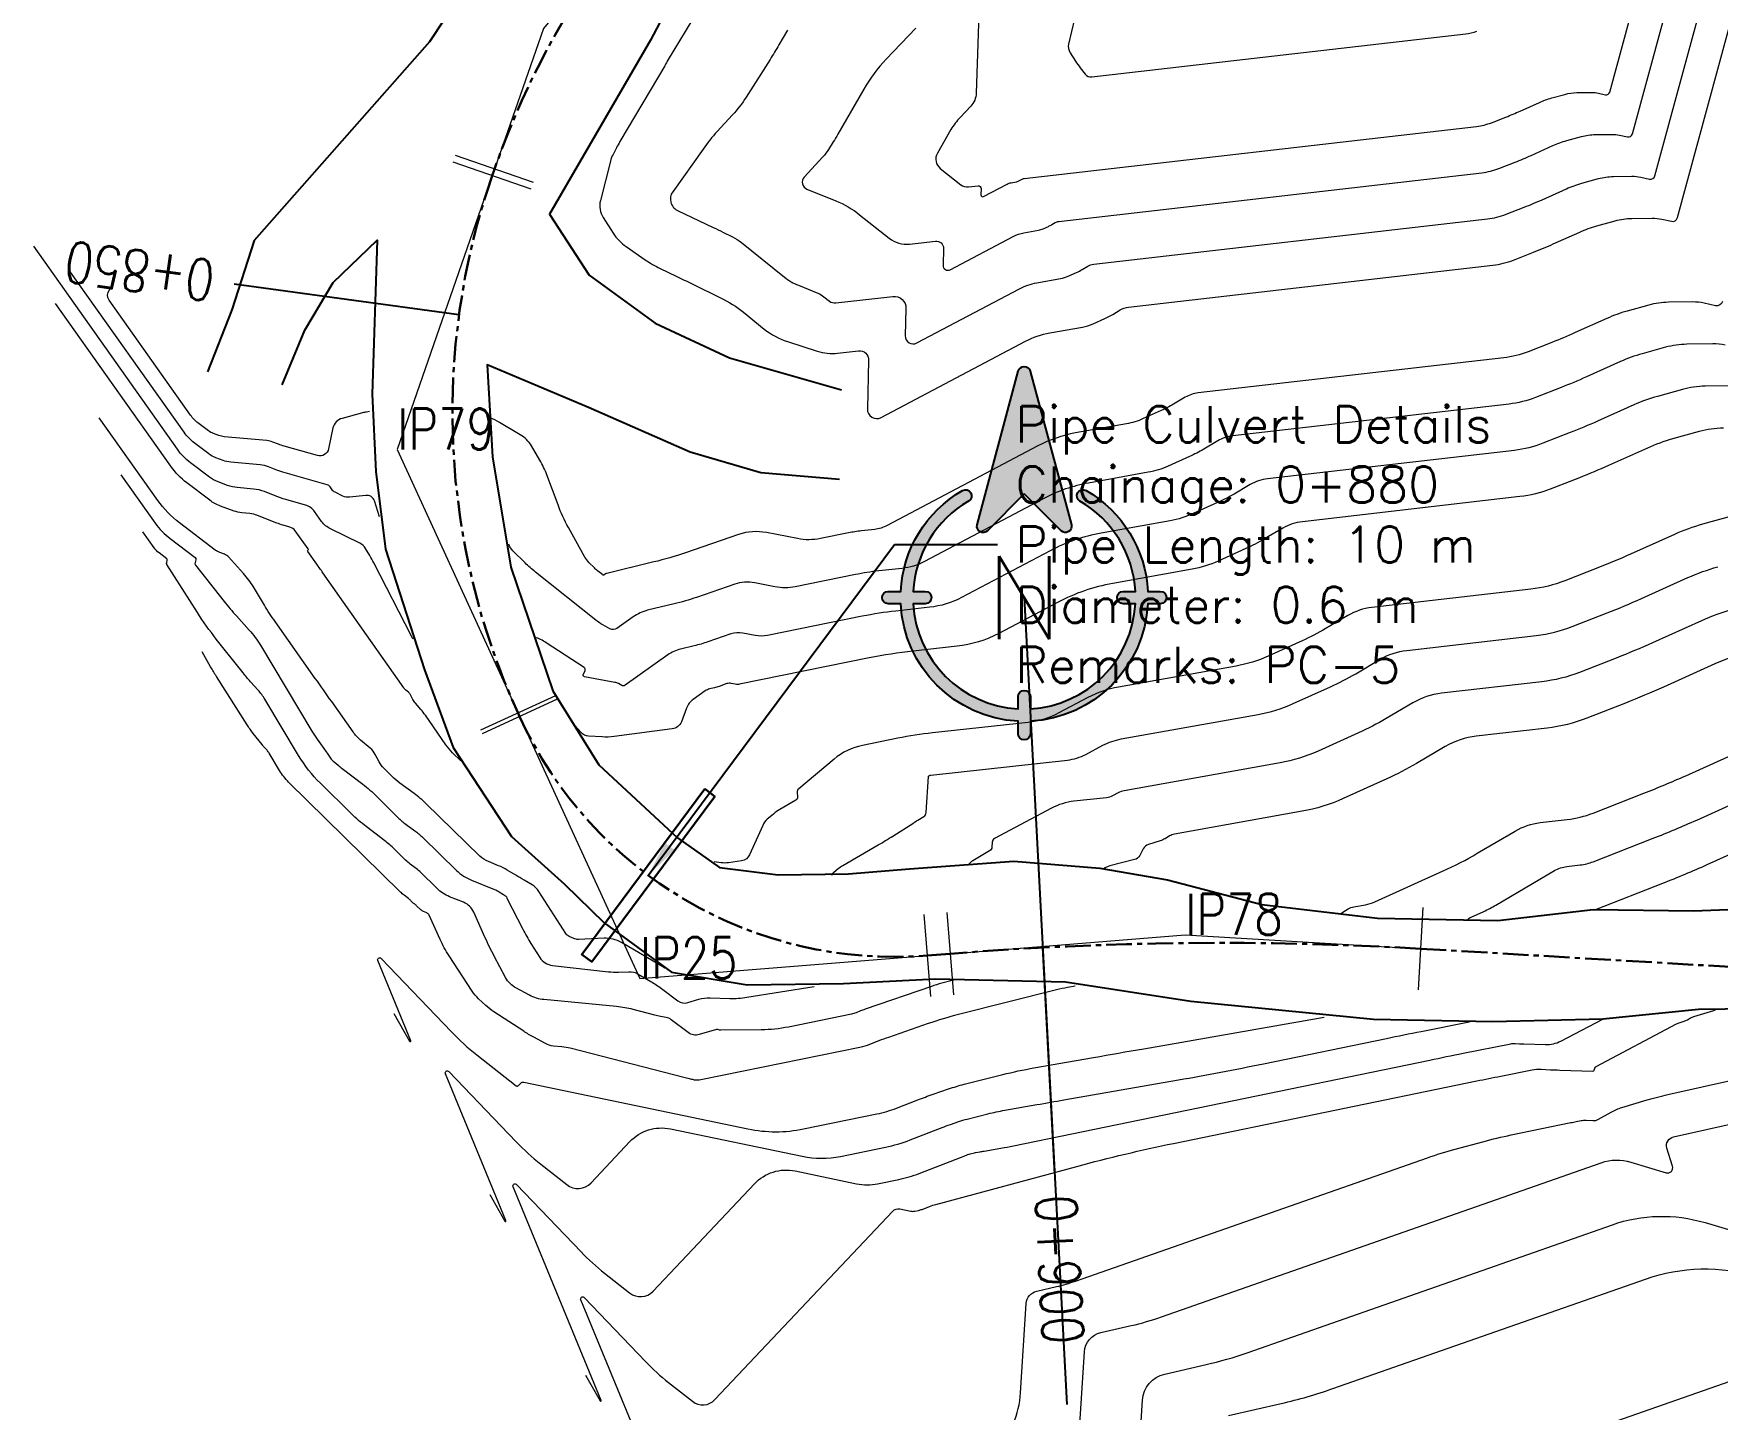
# Model space of a CAD drawing. Extents: x 337736 to 342002, y 3067251 to 3069533.
# Drawn here: x 338749.2 to 338830.8, y 3068665.7 to 3068732.4 of the extents above; entities that cross this region are included whole.
import ezdxf
from ezdxf.enums import TextEntityAlignment as Align

# ---------------------------------------------------------------- set-up
doc = ezdxf.new("R2010")
doc.units = 0
doc.header["$MEASUREMENT"] = 0
doc.linetypes.add('Center', pattern=[2, 1.25, -0.25, 0.25, -0.25])
for name, color, linetype, lineweight in [('BEC', 3, 'Continuous', 13), ('BES', 3, 'Continuous', 13), ('Chainage', 7, 'Continuous', 25), ('Contour', 4, 'Continuous', 0), ('IP_Line', 150, 'Continuous', 9), ('PC_Callout', 6, 'Continuous', 30), ('PipeCulvert', 6, 'Continuous', 30), ('RC', 9, 'Center', 30)]:
    doc.layers.add(name, color=color, linetype=linetype, lineweight=lineweight)
for name, color, linetype in [('IPName', 7, 'Continuous'), ('Match Chainage', 7, 'Continuous'), ('North', 7, 'Continuous'), ('RoadEdge', 51, 'Continuous')]:
    doc.layers.add(name, color=color, linetype=linetype)
doc.styles.get("Standard").update_dxf_attribs({"font": 'simplex.shx'})
doc.dimstyles.new('Dimension_PC_Callout', dxfattribs={"dimtxt": 1.75, "dimasz": 1.75, "dimexe": 0.18, "dimexo": 0.0625, "dimgap": 0.875, "dimtad": 0, "dimdec": 4, "dimzin": 0, "dimdsep": 46, "dimtxsty": 'Standard', "dimcen": 0.09, "dimadec": 0, "dimazin": 0, "dimtfac": 1, "dimtdec": 4, "dimtofl": 0, "dimtmove": 0, "dimatfit": 3, "dimfxl": 1, "dimtolj": 1, "dimtzin": 0, "dimarcsym": 0})

# ---------------------------------------------------------------- blocks, each defined once
blk = doc.blocks.new('North')
at = {"layer": 'North'}
h = blk.add_hatch(color=0, dxfattribs=at)
h.dxf.hatch_style = 1
edge = h.paths.add_edge_path()
edge.add_line((7.276000000000001e-12, 8.38899464431597), (-2.97585080653152, 5.413143837775349))
edge.add_arc((-3.32940419712395, 5.766697228368679), 0.499999999999442, 165.000000000033, 314.99999999992633, ccw=False)
edge.add_line((-3.81236711026941, 5.8961067509199), (-0.4829629131381812, 18.3216123735528))
edge.add_arc((7.276000000000001e-12, 18.1922028510016), 0.500000000000879, 14.999999999966974, 165.000000000033, ccw=False)
edge.add_line((0.482962913152733, 18.3216123735528), (3.81236711028396, 5.8961067509199))
edge.add_arc((3.3294041971385, 5.766697228368679), 0.500000000000879, -135, 14.999999999966974, ccw=False)
edge.add_line((2.97585080654608, 5.413143837776259), (7.275957614183426e-12, 8.38899464431597))
edge = h.paths.add_edge_path()
edge.add_line((0.5000000000072761, -7.99999999999636), (0.5000000000072761, -8.986100377802359))
edge.add_arc((7.276000000000001e-12, 3.638e-12), 9.000000000000279, 273.18473853672, 356.81526146328)
edge.add_line((8.98610037781327, -0.499999999996362), (8.000000000007269, -0.499999999996362))
edge.add_arc((8.000000000007269, 3.638e-12), 0.5, 90, 270, ccw=False)
edge.add_line((8.000000000007269, 0.500000000003638), (8.98610037781327, 0.500000000003638))
edge.add_arc((7.276000000000001e-12, 2.7285e-12), 9.00000000000033, 3.18473853672609, 60.00000000000131)
edge.add_arc((4.75000000000728, 8.22724133595511), 0.499999999999844, 59.999999999989996, 239.99999999999, ccw=False)
edge.add_arc((1.09139e-11, 3.638e-12), 9.99999999999743, 2.865983982600028, 60.00000000001597, ccw=False)
edge.add_line((9.98749217772638, 0.500000000003638), (11.0000000000073, 0.500000000003638))
edge.add_arc((11.0000000000073, 3.638e-12), 0.5, -90, 90, ccw=False)
edge.add_line((11.0000000000073, -0.499999999996362), (9.98749217772638, -0.499999999996362))
edge.add_arc((1.09139e-11, 3.638e-12), 9.999999999996382, 272.8659839825781, 357.1340160174001, ccw=False)
edge.add_line((0.5000000000072761, -9.98749217771547), (0.5000000000072761, -10.9999999999964))
edge.add_arc((7.276000000000001e-12, -10.9999999999964), 0.5, -180, 0, ccw=False)
edge.add_line((-0.499999999992724, -10.9999999999964), (-0.499999999992724, -9.98749217771547))
edge.add_arc((7.276000000000001e-12, 3.638e-12), 10, 182.865983982599, 267.1340160174011, ccw=False)
edge.add_line((-9.98749217771183, -0.499999999996362), (-10.9999999999927, -0.499999999996362))
edge.add_arc((-10.9999999999927, 3.638e-12), 0.5, 90, 270, ccw=False)
edge.add_line((-10.9999999999927, 0.500000000003638), (-9.98749217771183, 0.500000000003638))
edge.add_arc((7.276000000000001e-12, 3.638e-12), 10, 120, 177.134016017401, ccw=False)
edge.add_arc((-4.74999999999272, 8.22724133595511), 0.500000000000632, -59.99999999999011, 119.99999999995799, ccw=False)
edge.add_arc((7.276000000000001e-12, 2.7285e-12), 9.00000000000034, 119.999999999999, 176.815261463274)
edge.add_line((-8.98610037779872, 0.500000000003638), (-7.99999999999272, 0.500000000003638))
edge.add_arc((-7.99999999999272, 3.638e-12), 0.5, -90, 90, ccw=False)
edge.add_line((-7.99999999999272, -0.499999999996362), (-8.98610037779872, -0.499999999996362))
edge.add_arc((7.276000000000001e-12, 3.638e-12), 9.000000000000279, 183.18473853672, 266.81526146328)
edge.add_line((-0.499999999992724, -8.986100377802359), (-0.499999999992724, -7.99999999999636))
edge.add_arc((7.276000000000001e-12, -7.99999999999636), 0.5, 0, 180, ccw=False)
at = {"layer": 'North', "color": 0}
for points in [[(7.276000000000001e-12, 8.38899464431597), (-2.97585080653152, 5.413143837775349, -0.7673269879792459), (-3.81236711026941, 5.8961067509199), (-0.4829629131381811, 18.3216123735528, -0.7673269879794109), (0.482962913152733, 18.3216123735528), (3.81236711028396, 5.8961067509199, -0.7673269879792459), (2.97585080654608, 5.413143837776259)], [(0.5000000000072761, -7.99999999999636), (0.5000000000072761, -8.986100377802359, 0.382015476982892), (8.98610037781327, -0.499999999996362), (8.000000000007269, -0.499999999996362, -1), (8.000000000007269, 0.500000000003638), (8.98610037781327, 0.500000000003638, 0.253109756565021), (4.50000000000728, 7.79422863406307, -0.99999999999909), (5.00000000000728, 8.660254037847151, -0.2545902106462961), (9.98749217772638, 0.500000000003638), (11.0000000000073, 0.500000000003638, -1), (11.0000000000073, -0.499999999996362), (9.98749217772638, -0.499999999996362, -0.385206477913585), (0.5000000000072761, -9.98749217771547), (0.5000000000072761, -10.9999999999964, -1), (-0.499999999992724, -10.9999999999964), (-0.499999999992724, -9.98749217771547, -0.385206477913585), (-9.98749217771183, -0.499999999996362), (-10.9999999999927, -0.499999999996362, -1), (-10.9999999999927, 0.500000000003638), (-9.98749217771183, 0.500000000003638, -0.2545902106462961), (-4.99999999999272, 8.66025403784806, -0.9999999999990908), (-4.49999999999272, 7.79422863406307, 0.253109756565021), (-8.98610037779872, 0.500000000003638), (-7.99999999999272, 0.500000000003638, -1), (-7.99999999999272, -0.499999999996362), (-8.98610037779872, -0.499999999996362, 0.382015476982892), (-0.499999999992724, -8.986100377802359), (-0.499999999992724, -7.99999999999636, -1)]]:
    blk.add_lwpolyline(points, format="xyb", close=True, dxfattribs=at)
blk.add_text('N', height=6.7215, dxfattribs=at).set_placement((7.2919e-12, 3.6513e-12), align=Align.MIDDLE_CENTER)

msp = doc.modelspace()

# ---------------------------------------------------------------- linework, layer by layer
at = {"layer": 'BEC'}
for points in [[(338773.286751564, 3068724.88141288), (338769.507899042, 3068726.19300489)], [(338773.2867515638, 3068724.881412879), (338769.5078990418, 3068726.193004888)], [(338773.397833452, 3068725.201453), (338769.61898093, 3068726.51304502)], [(338773.3978334517, 3068725.201452998), (338769.6189809298, 3068726.513045019)], [(338774.468027676, 3068700.30052673), (338770.832360137, 3068698.6326174)], [(338774.4680276758, 3068700.300526728), (338770.8323601368, 3068698.632617399)], [(338774.54252172, 3068700.13814646), (338770.906854181, 3068698.47023712)], [(338774.5425217198, 3068700.138146459), (338770.9068541808, 3068698.470237119)], [(338792.33843965, 3068689.70106345), (338792.65742054, 3068685.71380234)], [(338792.3384396498, 3068689.701063449), (338792.6574205398, 3068685.713802339)], [(338793.44836983, 3068689.78985786), (338793.76735072, 3068685.80259675)], [(338793.4483698297, 3068689.789857859), (338793.7673507198, 3068685.802596749)], [(338816.542236327, 3068690.03529825), (338816.308070714, 3068686.04215832)], [(338816.5422363268, 3068690.035298249), (338816.3080707138, 3068686.042158319)]]:
    msp.add_lwpolyline(points, dxfattribs=at)
at = {"layer": 'BES'}
for points in [[(338773.286751564, 3068724.88141288), (338769.507899042, 3068726.19300489)], [(338773.2867515638, 3068724.881412879), (338769.5078990418, 3068726.193004888)], [(338773.397833452, 3068725.201453), (338769.61898093, 3068726.51304502)], [(338773.3978334517, 3068725.201452998), (338769.6189809298, 3068726.513045019)], [(338774.468027676, 3068700.30052673), (338770.832360137, 3068698.6326174)], [(338774.4680276758, 3068700.300526728), (338770.8323601368, 3068698.632617399)], [(338774.54252172, 3068700.13814646), (338770.906854181, 3068698.47023712)], [(338774.5425217198, 3068700.138146459), (338770.9068541808, 3068698.470237119)], [(338792.33843965, 3068689.70106345), (338792.65742054, 3068685.71380234)], [(338792.3384396498, 3068689.701063449), (338792.6574205398, 3068685.713802339)], [(338793.44836983, 3068689.78985786), (338793.76735072, 3068685.80259675)], [(338793.4483698297, 3068689.789857859), (338793.7673507198, 3068685.802596749)], [(338816.542236327, 3068690.03529825), (338816.308070714, 3068686.04215832)], [(338816.5422363268, 3068690.035298249), (338816.3080707138, 3068686.042158319)]]:
    msp.add_lwpolyline(points, dxfattribs=at)
at = {"layer": 'Chainage'}
for p, q in [((338769.783274003, 3068718.790071), (338758.884156302, 3068720.27641999)), ((338798.097650191, 3068688.09386055), (338798.675528311, 3068677.10905027))]:
    msp.add_line(p, q, dxfattribs=at)
at = {"layer": 'Contour'}
for points, elevation in [([(338795.3754, 3068744.4493), (338794.8757, 3068729.548, -0.1837), (338794.6065, 3068728.9057), (338794.093, 3068728.3657, 0.05977999999999999), (338793.6507, 3068727.7726), (338792.991, 3068726.6241, 0.3708), (338793.1312, 3068725.8898), (338794.1263, 3068725.0985, 0.19909), (338794.495, 3068724.9929), (338794.9628, 3068725.0466, -0.45612), (338795.1096, 3068724.9121), (338795.1015, 3068724.6085, 0.5737899999999999), (338795.2317, 3068724.5277), (338796.3726, 3068725.1306, -0.07737999999999999), (338796.5674, 3068725.1977), (338796.8301, 3068725.2448, 0.06184), (338796.9171, 3068725.2718), (338797.0103, 3068725.3139, 0.02676), (338797.0733, 3068725.3465), (338797.1345, 3068725.3825, -0.10457), (338797.2004, 3068725.4046), (338819.1464, 3068727.9299, 0.06455), (338819.8691, 3068728.1094), (338820.5685, 3068728.3827, 0.01254), (338821.2607, 3068728.6733), (338822.1919, 3068729.092, -0.03832), (338822.7909, 3068729.3079), (338823.4298, 3068729.4843, -0.06393), (338824.0092, 3068729.567), (338824.7228, 3068729.577, -0.05827), (338825.0617, 3068729.5421), (338825.3966, 3068729.4677, 0.40065), (338825.6091, 3068729.5959), (338830.2724, 3068746.7548, -0.5731)], 1401), ([(338791.9412, 3068732.6987), (338790.5086, 3068731.1922, 0.05977999999999999), (338789.4232, 3068729.7369), (338788.166, 3068727.5483, -0.01109), (338787.9398, 3068727.174), (338787.7053, 3068726.8046, -0.04413), (338787.4402, 3068726.4588), (338786.5309, 3068725.4672, 0.52327), (338786.6619, 3068724.8873), (338788.0623, 3068724.3205, -0.07194), (338789.2204, 3068723.6447), (338790.6553, 3068722.5036, 0.19909), (338791.6426, 3068722.2209), (338792.8954, 3068722.3647, -0.45612), (338793.2885, 3068722.0046), (338793.2667, 3068721.1917, 0.5737899999999999), (338793.6154, 3068720.9752), (338796.6706, 3068722.5898, -0.07737999999999999), (338797.1922, 3068722.7695), (338797.8956, 3068722.8955, 0.06184), (338798.1287, 3068722.9678), (338798.3783, 3068723.0805, 0.02676), (338798.547, 3068723.1679), (338798.711, 3068723.2642, -0.10457), (338798.8874, 3068723.3233), (338819.4097, 3068725.6848, 0.06455), (338820.2254, 3068725.8875), (338821.0148, 3068726.1958, 0.01254), (338821.7961, 3068726.5238), (338822.8472, 3068726.9965, -0.03832), (338823.5233, 3068727.2402), (338824.2444, 3068727.4393, -0.06393), (338824.8984, 3068727.5326), (338825.7038, 3068727.5439, -0.05827), (338826.0864, 3068727.5046), (338826.4644, 3068727.4205, 0.40065), (338826.7042, 3068727.5653), (338831.1192, 3068743.8103, -0.5731)], 1402), ([(338785.7147, 3068732.6046), (338785.3021, 3068731.8864, -0.01109), (338784.8739, 3068731.1777), (338783.7148, 3068729.3523, -0.04413), (338783.051, 3068728.4862), (338782.3106, 3068727.6788, 0.03079), (338781.6226, 3068726.8291), (338780.1496, 3068724.7614, 0.4659), (338780.3839, 3068723.8553), (338782.1199, 3068723.0256, -0.00223), (338782.585, 3068722.8008), (338783.0492, 3068722.5738, -0.05583), (338783.4825, 3068722.2984), (338785.5667, 3068720.6205, 0.07343999999999999), (338786.2473, 3068720.2206), (338787.1983, 3068719.8357, -0.07194), (338787.4905, 3068719.6652), (338787.7581, 3068719.4524, 0.19909), (338788.0618, 3068719.3654), (338790.828, 3068719.6827, -0.45612), (338791.4674, 3068719.097), (338791.432, 3068717.7748, 0.5737899999999999), (338791.999, 3068717.4227), (338796.9685, 3068720.0489, -0.07737999999999999), (338797.817, 3068720.3412), (338798.9611, 3068720.5461, 0.06184), (338799.3403, 3068720.6638), (338799.7463, 3068720.8472, 0.02676), (338800.0207, 3068720.9892), (338800.2874, 3068721.146, -0.10457), (338800.5744, 3068721.242), (338819.6729, 3068723.4397, 0.06455), (338820.5817, 3068723.6655), (338821.4612, 3068724.009, 0.01254), (338822.3315, 3068724.3744), (338823.5025, 3068724.901, -0.03832), (338824.2557, 3068725.1725), (338825.059, 3068725.3943, -0.06393), (338825.7876, 3068725.4982), (338826.6849, 3068725.5108, -0.05827), (338827.1111, 3068725.467), (338827.5322, 3068725.3733, 0.40065), (338827.7993, 3068725.5347), (338831.966, 3068740.8659, -0.5731)], 1403), ([(338781.7265, 3068734.1462), (338779.8826, 3068731.0923, 0.02764), (338779.844, 3068731.0196), (338779.8094, 3068730.9447, -0.0256), (338779.7712, 3068730.8719), (338777.5925, 3068727.196, 0.01331), (338777.4203, 3068726.887), (338777.2564, 3068726.5735, 0.05843), (338777.1309, 3068726.2452), (338776.6446, 3068724.3271, 0.20808), (338776.7787, 3068723.5061), (338777.27, 3068722.7435, 0.09798), (338777.888, 3068722.1031), (338778.8095, 3068721.4621, 0.04052), (338779.5485, 3068721.0322), (338780.3225, 3068720.6623, -0.00223), (338781.0948, 3068720.289), (338782.4945, 3068719.6047, -0.05583), (338783.5820000001, 3068718.9133), (338784.5921, 3068718.1001, 0.09187000000000001), (338785.7143, 3068717.4949), (338787.1617, 3068717.0291, 0.1068), (338788.1526, 3068716.9311), (338789.1647, 3068717.0472, -0.45612), (338789.6571, 3068716.5961), (338789.5937, 3068714.2262, 0.5737899999999999), (338790.2662, 3068713.8086), (338797.2665, 3068717.5081, -0.07737999999999999), (338798.4418, 3068717.9129), (338800.0266, 3068718.1968, 0.06184), (338800.552, 3068718.3598), (338801.1143, 3068718.6138, 0.02676), (338801.4943, 3068718.8106), (338801.8638, 3068719.0277, -0.10457), (338802.2614, 3068719.1608), (338819.9362, 3068721.1946, 0.06455), (338820.938, 3068721.4435), (338821.9075, 3068721.8222, 0.01254), (338822.8669, 3068722.225), (338824.1578, 3068722.8055, -0.03832), (338824.9881, 3068723.1048), (338825.8737, 3068723.3493, -0.06393), (338826.6768, 3068723.4639), (338827.6659, 3068723.4777, -0.05827), (338828.1358, 3068723.4294), (338828.6, 3068723.3262, 0.40065), (338828.8945, 3068723.504), (338832.8127, 3068737.9214, -0.5731)], 1404), ([(338799.6501, 3068733.1414), (338799.3558, 3068731.9236, 0.20465), (338799.4261, 3068731.5059), (338799.6933, 3068731.0894, 0.0253), (338799.9211, 3068730.7709), (338800.165, 3068730.464, 0.25903), (338800.4818, 3068730.3329), (338818.6198, 3068732.4201, 0.06455), (338819.1565, 3068732.5534)], 1399), ([(338767.5654442406, 3068703.056853577, -0.0471695253093183), (338767.4759, 3068703.1969), (338765.6474, 3068706.7559, 0.01401), (338765.4548, 3068707.1064), (338765.2523, 3068707.4514, 0.1476), (338764.9713, 3068707.7116), (338763.555, 3068708.4027, -0.12436), (338763.1223, 3068708.7683), (338762.7819, 3068709.2431, 0.16979), (338762.3306, 3068709.5602), (338761.3856, 3068709.8279, -0.0257), (338760.862, 3068710.0058), (338760.3475, 3068710.2107, 0.07194), (338759.8145, 3068710.3384), (338759.0308, 3068710.4104, -0.06487000000000001), (338758.5578, 3068710.5168), (338758.0986, 3068710.6848, -0.0747), (338757.6742, 3068710.9165), (338756.7625, 3068711.6081, -0.07654), (338756.126, 3068712.2657), (338749.1517, 3068722.112)], 1408), ([(338765.9280169634, 3068708.983022935), (338765.6782, 3068709.7614, 0.35785), (338765.2611, 3068710.0305), (338764.4733, 3068709.9401, -0.14304), (338764.1513, 3068709.9953), (338763.7748, 3068710.179, -0.12436), (338763.6393, 3068710.2935), (338763.5326, 3068710.4422, 0.16979), (338763.3913, 3068710.5415), (338761.3448, 3068711.1214, -0.0257), (338760.943, 3068711.2579), (338760.5482, 3068711.4151, 0.07194), (338760.1393, 3068711.5131), (338758.7117, 3068711.6442, -0.06487000000000001), (338758.3426, 3068711.7272), (338757.9843, 3068711.8583, -0.0747), (338757.6531, 3068712.0392), (338756.9416, 3068712.5789, -0.07654), (338756.4449, 3068713.092), (338750.9384, 3068720.8661, -0.1372567604819619), (338750.8373420227, 3068721.148653641)], 1407), ([(338765.4434016355, 3068714.092322479), (338765.3047, 3068714.0747, 0.03447), (338765.1004, 3068714.0343), (338764.1121, 3068713.7668, 0.28222), (338763.6721, 3068713.3005), (338763.4608, 3068712.2903, -0.4348399999999999), (338762.9131, 3068711.9589), (338761.3039, 3068712.4149, -0.0257), (338761.024, 3068712.51), (338760.7489, 3068712.6195, 0.07194), (338760.464, 3068712.6878), (338758.3926, 3068712.8781, -0.06487000000000001), (338758.1274, 3068712.9377), (338757.8699, 3068713.0319, -0.0747), (338757.632, 3068713.1618), (338757.1207, 3068713.5496, -0.07654), (338756.7638, 3068713.9184), (338752.8071, 3068719.5044, -0.33423), (338752.821, 3068719.9854), (338752.8590162818, 3068720.032996223)], 1406), ([(338831.0847, 3068719.4427, -0.40065), (338830.7356, 3068719.2319), (338830.1851, 3068719.3543, 0.05827), (338829.628, 3068719.4115), (338828.4552, 3068719.3951, 0.06393), (338827.5029, 3068719.2593), (338826.4528, 3068718.9694, 0.03832), (338825.4684, 3068718.6145), (338823.9377, 3068717.9262, -0.01254), (338822.8002, 3068717.4486), (338821.6506, 3068716.9995, -0.06455), (338820.4628, 3068716.7044), (338805.6354, 3068714.9983, 0.10457), (338805.0166, 3068714.7912), (338804.4417, 3068714.4533, -0.02676), (338803.8503, 3068714.1471), (338802.9752, 3068713.7517, -0.06184), (338802.1577, 3068713.4981), (338799.6915, 3068713.0563, 0.07737999999999999), (338797.8624, 3068712.4263), (338790.5543, 3068708.5642, -0.09441000000000001), (338789.9502, 3068708.3788), (338789.3108, 3068708.3084, 0.02249), (338788.6758, 3068708.2094), (338787.3209, 3068707.9353, -0.09838999999999999), (338786.2067, 3068707.9314), (338784.7007, 3068708.2252, 0.13169), (338783.3502, 3068708.1316), (338780.7672, 3068707.2438, -0.02361), (338779.2409, 3068706.7985), (338776.955, 3068706.2473, 0.09577999999999999), (338776.8904, 3068706.2178), (338776.8173, 3068706.1658, -0.29001), (338776.7858, 3068706.1641), (338776.7532, 3068706.1824, -0.04044), (338776.7222, 3068706.2031), (338776.5041, 3068706.3767, -0.02796), (338776.3563, 3068706.5084), (338776.0875, 3068706.7765, -0.06964), (338775.8967, 3068707.0286), (338775.0924, 3068708.4708, -0.03825), (338774.5881, 3068709.5639), (338774.0458, 3068711.0232, 0.04364), (338773.7055, 3068711.7406), (338773.3023, 3068712.4282, 0.12827), (338772.757, 3068712.9736), (338771.745, 3068713.5669, 0.02266637517144816), (338771.2946449713, 3068713.804200203, 0.02266637517144816)], 1406), ([(338769.8769726427, 3068697.149944668), (338769.4718, 3068697.5478, -0.04692), (338769.1525, 3068697.9263), (338768.1516, 3068699.3676, 0.02776), (338767.9394, 3068699.6396), (338767.6722, 3068699.9455, -0.05944), (338767.5465, 3068700.1296), (338767.427, 3068700.3588, 0.09902999999999999), (338767.3307, 3068700.4784), (338767.2104, 3068700.5788, -0.0657), (338767.1052, 3068700.693), (338763.1811, 3068706.2725, 0.0007599999999999999), (338762.8816, 3068706.6969), (338762.4451, 3068707.3136, -0.31044), (338762.4446, 3068707.3527), (338762.4709, 3068707.3923, 0.31208), (338762.4703, 3068707.4314), (338761.8418, 3068708.3081, 0.16979), (338761.5825, 3068708.4903), (338761.2596, 3068708.5818, -0.0257), (338760.9422, 3068708.6896), (338760.0108, 3068709.0604, 0.07194), (338759.6355, 3068709.1504), (338759.2471, 3068709.186, -0.06487000000000001), (338758.8698, 3068709.2709), (338758.2129, 3068709.5112, -0.0747), (338757.6954, 3068709.7938), (338756.5834, 3068710.6374, -0.07654), (338755.8071, 3068711.4394), (338750.2102, 3068719.3411)], 1409), ([(338831.2098, 3068717.3167, 0.05827), (338830.6091, 3068717.3785), (338829.3445, 3068717.3608, 0.06393), (338828.3175, 3068717.2143), (338827.1852, 3068716.9017, 0.03832), (338826.1237, 3068716.519), (338824.4732, 3068715.7768, -0.01254), (338823.2465, 3068715.2618), (338822.0069, 3068714.7775, -0.06455), (338820.726, 3068714.4594), (338807.3223, 3068712.917, 0.10457), (338806.593, 3068712.6729), (338805.9153, 3068712.2746, -0.02676), (338805.2183, 3068711.9137), (338804.1868, 3068711.4477, -0.06184), (338803.2232, 3068711.1488), (338800.3163, 3068710.6281, 0.07737999999999999), (338798.1604, 3068709.8855), (338792.3599, 3068706.8201, -0.09441000000000001), (338791.2834, 3068706.4896), (338790.144, 3068706.3641, 0.02249), (338789.0125, 3068706.1878), (338786.0983, 3068705.5982, -0.09838999999999999), (338785.1137, 3068705.5948), (338784.1284, 3068705.787, 0.13169), (338783.1611, 3068705.72), (338781.3111, 3068705.0841, -0.02361), (338780.2179, 3068704.7652), (338778.9351, 3068704.4558, 0.09577999999999999), (338778.2374, 3068704.1379), (338777.4477, 3068703.5758, -0.29001), (338777.107, 3068703.5573), (338776.7546, 3068703.7546, -0.04044), (338776.4205, 3068703.979), (338773.4905, 3068706.3106, -0.02796), (338772.9863, 3068706.76), (338772.4034, 3068707.3412, -0.11708), (338772.2074, 3068707.6583)], 1407), ([(338831.5901, 3068715.3454), (338830.2337, 3068715.3264, 0.06393), (338829.1321, 3068715.1693), (338827.9176, 3068714.8339, 0.03832), (338826.779, 3068714.4235), (338825.0086, 3068713.6274, -0.01254), (338823.6928, 3068713.075), (338822.3632, 3068712.5556, -0.06455), (338820.9893, 3068712.2143), (338809.0093, 3068710.8357, 0.10457), (338808.1695, 3068710.5547), (338807.389, 3068710.096, -0.02676), (338806.5863, 3068709.6803), (338805.3984, 3068709.1437, -0.06184), (338804.2887, 3068708.7995), (338800.9411, 3068708.1998, 0.07737999999999999), (338798.4583, 3068707.3446), (338794.1655, 3068705.076, -0.09441000000000001), (338792.6167, 3068704.6004), (338790.9773, 3068704.4199, 0.02249), (338789.3493, 3068704.1662), (338784.7456, 3068703.2348, -0.09838999999999999), (338784.1511, 3068703.2328), (338783.5562, 3068703.3488, 0.13169), (338782.9721, 3068703.3083), (338781.855, 3068702.9244, -0.02361), (338781.195, 3068702.7318), (338780.5258, 3068702.5705, 0.09577999999999999), (338779.9108, 3068702.2902), (338777.8398, 3068700.8161, -0.29001), (338777.6834, 3068700.8077), (338777.5215, 3068700.8983, 0.0832), (338777.3493, 3068700.9601), (338775.8731, 3068701.2263, -0.48843), (338775.8144, 3068701.3381), (338775.8991, 3068701.5251, 0.36904), (338775.8556, 3068701.6751), (338774.0169, 3068702.8842, 0.07327641380258702), (338773.4557855923, 3068703.145219288, 0.07327641380258702)], 1408), ([(338779.7623742084, 3068687.098021084, -0.01164206158957406), (338779.7513, 3068687.1042), (338777.665, 3068688.3329, 0.14489), (338776.8195, 3068688.5439), (338775.5758, 3068688.49, -0.11757), (338775.3501, 3068688.5336), (338775.1348, 3068688.631, -0.14494), (338774.9633, 3068688.7791), (338773.6564, 3068690.8172, 0.11487), (338773.334, 3068691.1309), (338772.9386, 3068691.3696, 0.0006799999999999999), (338772.5429, 3068691.6078), (338772.129, 3068691.8562, 0.03957), (338771.7042, 3068692.0673), (338771.2164, 3068692.2634, -0.09775), (338770.7978, 3068692.5359), (338768.1794, 3068695.0848, 0.0351), (338767.6143, 3068695.5625), (338766.9205, 3068696.0701, -0.03776), (338766.537, 3068696.3978), (338766.1402, 3068696.7924, -0.07708), (338765.9068, 3068697.1095), (338765.7226, 3068697.4629, 0.09902999999999999), (338765.4775, 3068697.7672), (338765.008, 3068698.159, -0.0657), (338764.645, 3068698.5533), (338763.6095, 3068700.0256, 0.0007599999999999999), (338762.8138, 3068701.1533), (338760.8637, 3068703.9082, -0.01894), (338760.3428, 3068704.7066), (338759.8147, 3068705.5872, 0.04853), (338759.336, 3068706.2339), (338758.6062, 3068707.0426, 0.12207), (338758.4079, 3068707.1764), (338758.1765, 3068707.2611, -0.0747), (338757.9626, 3068707.3779), (338756.2251, 3068708.6958, -0.07654), (338755.1693, 3068709.7867), (338752.3272, 3068713.7992)], 1411), ([(338831.1229, 3068713.292, 0.06393), (338829.9468, 3068713.1243), (338828.65, 3068712.7662, 0.03832), (338827.4342, 3068712.328), (338825.544, 3068711.478, -0.01254), (338824.1391, 3068710.8882), (338822.7195, 3068710.3336, -0.06455), (338821.2526, 3068709.9692), (338810.6963, 3068708.7545, 0.10457), (338809.7459, 3068708.4364), (338808.8627, 3068707.9174, -0.02676), (338807.9543, 3068707.447), (338806.61, 3068706.8397, -0.06184), (338805.3543, 3068706.4501), (338801.4959, 3068705.7589, 0.07737999999999999), (338798.8192, 3068704.837), (338795.971, 3068703.3318, -0.09441000000000001), (338793.9499, 3068702.7113), (338791.8106, 3068702.4757, 0.02249), (338789.6861, 3068702.1446), (338783.3928, 3068700.8714, -0.09838999999999999), (338783.1884, 3068700.8707), (338782.9839, 3068700.9106, 0.13169), (338782.7831, 3068700.8967), (338782.399, 3068700.7647, -0.02361), (338782.172, 3068700.6985), (338781.9419, 3068700.643, 0.09577999999999999), (338781.7305, 3068700.5466), (338781.1506, 3068700.1339, 0.14771), (338780.8263, 3068699.7151), (338780.5727, 3068699.0527, -0.27527), (338780.1294, 3068698.7029), (338777.3139, 3068698.3328, -0.04743), (338776.7282, 3068698.3117), (338776.0632, 3068698.3509, -0.20412), (338775.7058, 3068698.5287), (338775.4241, 3068698.8588)], 1409), ([(338753.3857, 3068711.0282), (338755.0472, 3068708.6825, 0.07654), (338755.7748, 3068707.9308), (338756.9836, 3068707.0138, -0.31448), (338757.0191, 3068706.9041), (338756.9779, 3068706.7696, 0.24629), (338757.001, 3068706.6472), (338758.3914, 3068704.8887, 0.01629), (338758.9873, 3068704.1835), (338759.6061, 3068703.4978, -0.04853), (338760.1531, 3068702.7589), (338762.651, 3068698.5938, 0.01894), (338762.903, 3068698.2076), (338763.2219, 3068697.757, -0.0007599999999999999), (338763.3836, 3068697.5279), (338763.5515, 3068697.2892, 0.0657), (338763.7245, 3068697.1013), (338763.9223, 3068696.9363, 0.01117), (338764.1237, 3068696.7757), (338765.1118, 3068696.0234, -0.03297), (338765.7993, 3068695.4244), (338766.8242, 3068694.4054, 0.03776), (338767.2165, 3068694.0701), (338767.6342, 3068693.7646, -0.0351), (338768.0284, 3068693.4313), (338769.6655, 3068691.8376, 0.09775), (338770.3931, 3068691.364), (338771.5079, 3068690.9159, -0.03957), (338771.7324, 3068690.8043), (338771.948, 3068690.6749, -0.14115), (338772.1127, 3068690.4981), (338772.8802, 3068688.9854, 0.02371), (338773.2769, 3068688.2876), (338773.7067, 3068687.6086, 0.22756), (338774.3209, 3068687.2244), (338777.0343, 3068686.9207, 0.03871), (338777.5278, 3068686.9039), (338778.0227, 3068686.9253, -0.14489), (338778.4835, 3068686.8104), (338779.0859, 3068686.4556, -0.02803), (338779.6101, 3068686.1059), (338780.3977, 3068685.5142, 0.23736), (338780.8862, 3068685.4262), (338781.4191, 3068685.5839, -0.07937000000000001), (338781.9632, 3068685.6547), (338782.9279, 3068685.6268, 0.04729), (338783.751, 3068685.6808), (338787.0182836934, 3068686.208167691)], 1412), ([(338831.576, 3068709.0342), (338830.1148, 3068708.6308, 0.03832), (338828.7448, 3068708.137), (338826.6148, 3068707.1792, -0.01254), (338825.0318, 3068706.5145), (338823.4321, 3068705.8896, -0.06455), (338821.7791, 3068705.479), (338814.0703, 3068704.5919, 0.10457), (338812.8987, 3068704.1999), (338811.81, 3068703.5601, -0.02676), (338810.6903, 3068702.9802), (338809.0332, 3068702.2316, -0.06184), (338807.4853, 3068701.7515), (338801.7718, 3068700.7279, 0.07737999999999999), (338800.2898, 3068700.2175), (338798.8873, 3068699.4763, -0.09441000000000001), (338797.3976, 3068699.0189), (338792.7498, 3068698.5072, 0.02249), (338791.0768, 3068698.2465), (338789.3538, 3068697.8979, 0.12515), (338787.9838, 3068697.2385), (338786.2636, 3068695.7965, 0.24646), (338786.1905, 3068695.6187), (338786.2107, 3068695.4026, -0.29346), (338786.1268, 3068695.2404), (338785.3466, 3068694.7912, 0.04603), (338785.0334, 3068694.5703), (338784.7406, 3068694.3204, 0.11145), (338784.5156, 3068694.0198), (338783.8809, 3068692.6001, -0.25508), (338783.4965, 3068692.3074), (338782.8534, 3068692.2094, -0.07281), (338782.5074, 3068692.2073), (338782.1611, 3068692.2559)], 1411), ([(338793.7607924149, 3068686.505543621, -0.03737859955551064), (338793.7156, 3068686.4905), (338793.2039, 3068686.3617, 0.02163), (338792.6987, 3068686.2111), (338789.4825, 3068685.0983, 0.00928), (338789.2625, 3068685.0175), (338789.0439, 3068684.9327, -0.04204), (338788.8198, 3068684.8668), (338785.7651, 3068684.2407, -0.04812), (338784.4491, 3068684.1007), (338782.4937, 3068684.0815, -0.08514), (338782.4179999999, 3068684.0937), (338782.3444, 3068684.1189, 0.15568), (338782.2703, 3068684.1205), (338781.4395, 3068683.8745, -0.23736), (338780.909, 3068683.9701), (338780.0795, 3068684.5933, 0.11277), (338779.8307, 3068684.7044), (338779.5565, 3068684.7586, -0.01422), (338779.284, 3068684.8205), (338778.2299, 3068685.092, 0.03934), (338777.4259, 3068685.2328), (338773.9049, 3068685.5675, -0.10054), (338773.2053, 3068685.7802), (338772.5489, 3068686.135, -0.14779), (338772.0457, 3068686.6419), (338771.4967, 3068687.6756, -0.01654), (338771.0445, 3068688.5993), (338770.4974, 3068689.8174, 0.194), (338770.0065, 3068690.2891), (338769.3255, 3068690.5628, -0.09775), (338768.7219, 3068690.9557), (338767.8775, 3068691.7778, 0.0351), (338767.654, 3068691.9667), (338767.4173, 3068692.1398, -0.03776), (338767.195, 3068692.3298), (338766.6477, 3068692.8741, 0.03297), (338766.187, 3068693.2754), (338765.2871, 3068693.9605, -0.03166), (338764.5645, 3068694.5866), (338763.0613, 3068696.0658, -0.06339), (338762.0028, 3068697.4107), (338760.3665, 3068700.139, 0.04853), (338760.0391, 3068700.5814), (338759.6685, 3068700.9919, -0.01629), (338759.3118, 3068701.4141), (338758.0114, 3068703.0587, -0.02589), (338757.097, 3068704.347), (338755.6166, 3068706.6797, -0.21901), (338755.6041, 3068706.7722), (338755.6341, 3068706.8704, 0.31448), (338755.6082, 3068706.9505), (338755.232, 3068707.2359, -0.07654), (338754.9921, 3068707.4838), (338754.4442, 3068708.2573)], 1413), ([(338787.8637794487, 3068691.60029262, -0.1222795468389661), (338787.9681, 3068691.7461), (338788.1761, 3068691.9236, -0.04603), (338788.3987, 3068692.0806), (338790.1259, 3068693.0751, 0.01177), (338790.8328, 3068693.5045), (338791.8448, 3068694.1524, 0.00358), (338791.9107, 3068694.1953), (338791.9763, 3068694.2387, -0.01211), (338792.0429999999, 3068694.2804), (338792.3326, 3068694.4522, 0.24819), (338792.4482, 3068694.6412), (338792.5571, 3068696.3874, -0.26007), (338792.5809, 3068696.4244), (338792.6254, 3068696.4482, -0.09556), (338792.6726, 3068696.4628), (338799.2986, 3068697.1923, 0.09441000000000001), (338800.1879, 3068697.4653), (338801.0251, 3068697.9077, -0.07737999999999999), (338801.9097, 3068698.2125), (338808.5509, 3068699.4021, 0.06184), (338810.2449, 3068699.9276), (338812.0583, 3068700.7469, 0.02676), (338813.2837, 3068701.3814), (338814.4751, 3068702.0816, -0.10457), (338815.7573, 3068702.5107), (338822.0424, 3068703.2339, 0.06455), (338823.7884, 3068703.6676), (338825.4781, 3068704.3277, 0.01254), (338827.1502, 3068705.0298), (338829.4001, 3068706.0415, -0.03832), (338830.8471, 3068706.5631)], 1412), ([(338831.5795, 3068704.4954, 0.03832), (338830.0554, 3068703.946), (338827.6857, 3068702.8804, -0.01254), (338825.9244, 3068702.1409), (338824.1447, 3068701.4457, -0.06455), (338822.3057, 3068700.9888), (338817.4442, 3068700.4294, 0.10457), (338816.0515, 3068699.9633), (338814.7574, 3068699.2028, -0.02676), (338813.4263, 3068698.5135), (338811.4565, 3068697.6236, -0.06184), (338809.6164, 3068697.0528), (338802.0476, 3068695.697, 0.07737999999999999), (338801.7603, 3068695.598), (338801.4884, 3068695.4543, -0.09441000000000001), (338801.1996, 3068695.3656), (338799.6177, 3068695.1915, 0.09556), (338798.5264, 3068694.8536), (338795.7646, 3068693.3779, 0.26007), (338795.6518, 3068693.2023), (338795.6369, 3068692.9639, -0.24819), (338795.5267, 3068692.7837), (338794.7106, 3068692.2996, 0.07931132993461136), (338794.5004613491, 3068692.12485665, 0.07931132993461136)], 1413), ([(338799.6787072989, 3068686.21863305), (338799.3072, 3068686.1535, 0.01825), (338798.7741, 3068686.0398), (338794.0081, 3068684.8401, 0.02163), (338792.5469, 3068684.4043), (338790.6142, 3068683.7356, 0.00928), (338790.1557, 3068683.5674), (338789.7004, 3068683.3907, -0.04204), (338789.2335, 3068683.2533), (338781.5909, 3068681.6869, -0.04812), (338781.4323, 3068681.67), (338781.215, 3068681.6679, -0.08514), (338781.1703, 3068681.6751), (338781.1268, 3068681.69, 0.0337), (338781.0824, 3068681.7019), (338780.8959, 3068681.7388, -0.01422), (338780.7575, 3068681.7703), (338775.1762, 3068683.2075, 0.03934), (338774.7727, 3068683.2782), (338774.3636, 3068683.3171, -0.10054), (338773.9783, 3068683.4343), (338773.4094, 3068683.7418, -0.02087), (338772.9219, 3068684.0323), (338771.4788, 3068684.9758, -0.04188), (338771.0921, 3068685.2777), (338770.7307, 3068685.6119, -0.06197999999999999), (338770.4158, 3068685.9854), (338769.3053, 3068687.6927, -0.03867), (338768.8692, 3068688.4919), (338768.3434, 3068689.6627, 0.194), (338768.2278, 3068689.7737), (338768.0675, 3068689.8382, -0.09775), (338767.9253, 3068689.9307), (338767.7265, 3068690.1243, 0.0351), (338767.6739, 3068690.1688), (338767.6181, 3068690.2095, -0.03776), (338767.5658, 3068690.2543), (338767.4369, 3068690.3824, 0.03297), (338767.3284, 3068690.4769), (338767.1165, 3068690.6382, -0.03166), (338766.9464, 3068690.7857), (338761.5197, 3068696.1256, -0.06339), (338761.0827, 3068696.6808), (338760.58, 3068697.519, 0.04853), (338760.472, 3068697.6649), (338760.3498, 3068697.8003, -0.01629), (338760.2322, 3068697.9395), (338759.8034, 3068698.4818, -0.02589), (338759.5018, 3068698.9067), (338758.0187, 3068701.2437, -0.01261), (338757.7348, 3068701.7169), (338757.3269, 3068702.4375)], 1414), ([(338832.3119, 3068702.4277, 0.03832), (338830.7107, 3068701.8505), (338828.2211, 3068700.731, -0.01254), (338826.3708, 3068699.9541), (338824.501, 3068699.2237, -0.06455), (338822.569, 3068698.7437), (338819.1312, 3068698.3481, 0.10457), (338817.628, 3068697.8451), (338816.2311, 3068697.0241, -0.02676), (338814.7943, 3068696.2801), (338812.6681, 3068695.3196, -0.06184), (338810.6819, 3068694.7035), (338804.4926, 3068693.5947, 0.0897), (338804.256, 3068693.5067), (338804.0354, 3068693.3759, -0.05898), (338803.8025, 3068693.2727), (338803.2335, 3068693.097, 0.19833), (338802.9763, 3068692.8843), (338802.807, 3068692.5654, -0.21046), (338802.5475, 3068692.3608), (338801.3568, 3068692.0531, 0.09298650920007448), (338801.05105228, 3068691.909798955, 0.09298650920007448)], 1414), ([(338812.5620589223, 3068689.733665255, -0.09064482979105404), (338812.6557, 3068689.8151), (338812.9159, 3068689.9694, -0.0897), (338813.195, 3068690.0732), (338813.7585, 3068690.1742, 0.06184), (338814.2159, 3068690.316), (338817.5303, 3068691.8134, 0.02676), (338819.1784, 3068692.6668), (338821.0164, 3068693.747, -0.10457), (338822.2336, 3068694.1544), (338823.537, 3068694.3044, 0.06455), (338824.7997, 3068694.618), (338827.2634, 3068695.5805, 0.01254), (338829.2919, 3068696.4321), (338832.0213, 3068697.6594, -0.03832)], 1416), ([(338824.9322062028, 3068689.935535765, -0.1359263542942785), (338824.9655, 3068689.9605), (338828.1838, 3068691.2177, 0.01254), (338830.3356, 3068692.1211), (338833.3318, 3068693.4684, -0.03832), (338835.2415, 3068694.1568), (338837.2784, 3068694.7192, -0.06393), (338839.1257, 3068694.9827), (338841.4006, 3068695.0145, -0.05827), (338842.4813, 3068694.9035), (338843.549, 3068694.666, 0.40065), (338844.2263, 3068695.075), (338844.6676, 3068696.6988, -0.5731), (338845.3365, 3068696.8801), (338846.3149, 3068695.9196, -0.0221), (338847.2489, 3068694.9178), (338854.2995, 3068686.6519, -0.00024), (338859.2937, 3068680.7912), (338894.2083, 3068639.7777, -0.00478)], 1418), ([(338818.6900268757, 3068689.43425887, -0.09888386272733354), (338818.8853, 3068689.5741), (338819.4948, 3068689.8495, 0.02676), (338820.0878, 3068690.1566), (338822.9299, 3068691.8268, -0.10457), (338823.5323, 3068692.0284), (338824.1774, 3068692.1027, 0.06455), (338824.8024, 3068692.2579), (338827.7098, 3068693.3937, 0.01254), (338829.8273, 3068694.2827), (338832.6766, 3068695.5639, -0.03832)], 1417), ([(338766.6259, 3068684.892), (338767.3867, 3068683.5479, 0.9398), (338767.4441, 3068683.5758), (338765.8433, 3068687.4596, -0.8294299999999999), (338766.0114, 3068687.569), (338769.4162, 3068684.0071, 0.03534), (338770.6489, 3068682.8876), (338772.5521, 3068681.3901, 0.38823), (338772.6734, 3068681.3991), (338772.7866, 3068681.5191, -0.26059), (338772.9239, 3068681.5623), (338783.7995, 3068679.3002, 0.10216), (338786.4988, 3068679.2963), (338790.0609, 3068680.0264, 0.04204), (338791.0134, 3068680.3067), (338792.0364, 3068680.7037, -0.00928), (338792.7821, 3068680.9773), (338793.5328, 3068681.2371, -0.02163), (338794.2934, 3068681.4639), (338796.1608, 3068681.934, -0.01825), (338797.6744, 3068682.2567), (338800.5657, 3068682.7638, -0.0002), (338803.0018, 3068683.19), (338811.7514215821, 3068684.717443291)], 1416), ([(338771.2753, 3068676.1193), (338772.0083, 3068674.8244, 0.9398), (338772.0636, 3068674.8513), (338769.1267, 3068681.9763, -0.8294299999999999), (338769.2949, 3068682.0857), (338772.5597, 3068678.6703, 0.03534), (338773.7468, 3068677.5922), (338775.0102, 3068676.5981, 0.38823), (338776.1934, 3068676.6858), (338778.0743, 3068678.6799, -0.26059), (338780.042, 3068679.2989), (338786.4357, 3068677.9691, 0.10216), (338788.2959, 3068677.9664), (338790.4746, 3068678.413, 0.04204), (338791.6699, 3068678.7647), (338793.2186, 3068679.3658, -0.00928), (338793.6208, 3068679.5133), (338794.0258, 3068679.6534, -0.02163), (338794.436, 3068679.7758), (338795.4433, 3068680.0293, -0.01825), (338796.2597, 3068680.2034), (338797.8192, 3068680.4769, -0.0002), (338799.1332, 3068680.7068), (338804.6809, 3068681.6753, 0.007559999999999999), (338808.8055, 3068682.4597), (338814.7847, 3068683.6909, -0.00158), (338816.4632, 3068684.0309), (338818.7918, 3068684.4951, 0.08931945644993343), (338818.8486892932, 3068684.517471966, 0.08931945644993343)], 1417), ([(338775.9248, 3068667.3466), (338776.6299, 3068666.1009, 0.9398), (338776.6831, 3068666.1268), (338772.4102, 3068676.493, -0.8294299999999999), (338772.5784, 3068676.6024), (338775.7032, 3068673.3334, 0.03534), (338776.8447, 3068672.2968), (338778.0595, 3068671.3409, 0.38823), (338779.1972, 3068671.4252), (338784.1113, 3068676.6353, -0.26059), (338786.0908, 3068677.258), (338789.0718, 3068676.638, 0.10216), (338790.093, 3068676.6365), (338791.1144, 3068676.8459, 0.04204), (338792.1112, 3068677.1392), (338794.4008, 3068678.0278, -0.00928), (338794.4596, 3068678.0493), (338794.5187, 3068678.0698, -0.02163), (338794.5786, 3068678.0877), (338794.7257, 3068678.1247, -0.01825), (338794.8449, 3068678.1501), (338795.0727, 3068678.1901, -0.0002), (338795.2645, 3068678.2236), (338796.0747, 3068678.3651, 0.007559999999999999), (338796.677, 3068678.4796), (338816.8721, 3068682.6377, -0.00158), (338818.489, 3068682.9653), (338820.8141, 3068683.4288, -0.06247), (338821.0195, 3068683.4436), (338821.2269, 3068683.4327, 0.00514), (338821.4343, 3068683.4238), (338822.4958, 3068683.3896, 0.12844), (338823.2291, 3068683.5561), (338825.268, 3068684.6144, 0.02303), (338825.2811, 3068684.622), (338825.2939, 3068684.6302, 0.2093045135757429), (338825.2986429043, 3068684.637255991, 0.2093045135757429)], 1418), ([(338781.3026, 3068657.4024), (338775.6937, 3068671.0097, -0.8294299999999999), (338775.8618, 3068671.1191), (338778.8467, 3068667.9965, 0.03534), (338779.9425, 3068667.0014), (338781.1088, 3068666.0837, 0.38823), (338782.201, 3068666.1647), (338790.8235, 3068675.3064, -0.26059), (338791.1764, 3068675.4174), (338791.708, 3068675.3069, 0.10216), (338791.89, 3068675.3066), (338792.0722, 3068675.3439, 0.04204), (338792.2499, 3068675.3962), (338792.6123, 3068675.5368, -0.02668), (338792.9169, 3068675.6368), (338799.7542, 3068677.4814, -0.01511), (338804.4495, 3068678.597), (338819.1574, 3068681.6254, -0.00158), (338820.3166, 3068681.8602), (338821.8362, 3068682.1631, -0.06247), (338822.281, 3068682.1952), (338822.7297, 3068682.1715, 0.00514), (338823.1786, 3068682.1524), (338824.7879, 3068682.1005, 0.33234), (338824.8556, 3068682.1478), (338824.8879, 3068682.2456, -0.19301), (338824.9496, 3068682.3187), (338828.8483, 3068684.3908, -0.04403), (338829.023, 3068684.4648), (338829.2105, 3068684.5254, 0.05053), (338829.3721, 3068684.5963), (338829.5265, 3068684.6836, -0.05553), (338829.6886, 3068684.7528), (338830.6614, 3068685.0458, 0.1165127240300706), (338830.7848720187, 3068685.117223795, 0.1165127240300706)], 1419), ([(338795.8238, 3068663.7174, 0.17499), (338797.0309, 3068666.497), (338797.3054, 3068670.8332, -0.33193), (338797.8117, 3068671.4293), (338798.7627, 3068671.6476, 0.02786), (338799.6987, 3068671.918), (338816.7667, 3068677.8987, -0.01838), (338818.1051, 3068678.3131), (338819.4587, 3068678.6783, -0.01511), (338820.8221, 3068679.0023), (338823.7279, 3068679.6006, -0.00158), (338823.9719, 3068679.65), (338824.216, 3068679.6987, -0.06247), (338824.4623, 3068679.7164), (338824.7838, 3068679.6995, 0.14277), (338825.0619, 3068679.7648), (338825.6777, 3068680.1129, -0.05553), (338826.1993, 3068680.3356), (338827.423, 3068680.7042, -0.01814), (338828.4305, 3068680.9682), (338837.0374, 3068682.8932, -0.07595)], 1421), ([(338799.6955, 3068661.718), (338800.1239, 3068668.4862, -0.33193), (338800.9142, 3068669.4165), (338802.3986, 3068669.7572, 0.02786), (338803.8594, 3068670.1794), (338825.1965, 3068677.656, -0.15819), (338826.6285, 3068677.6893), (338828.3492, 3068677.1748, 0.60014), (338828.6555, 3068677.4843), (338828.3813, 3068678.3684, -0.4380600000000001), (338828.6959, 3068678.9115), (338838.5532, 3068681.1162, -0.07595), (338839.4676, 3068681.1788), (338840.3915, 3068681.1018, -0.03143), (338841.3069, 3068680.9672), (338842.4596, 3068680.7229, 0.00976), (338843.5344, 3068680.5169), (338845.3154, 3068680.2115, -0.19663), (338846.5476, 3068679.4422), (338847.7958940258, 3068677.709839015)], 1422), ([(338807.1192, 3068665.391), (338809.6703, 3068665.9766, 0.02786), (338812.181, 3068666.7022), (338827.3387, 3068672.0135, -0.15819), (338832.7487, 3068672.1393), (338844.5481, 3068668.6113, 0.60014), (338845.0443, 3068669.1127), (338842.3741, 3068677.7217, -0.4380600000000001), (338842.3853, 3068677.741), (338842.4221, 3068677.7493, -0.07595), (338842.445, 3068677.7508), (338842.4742, 3068677.7484, -0.27925), (338842.4817, 3068677.7429), (338842.4859, 3068677.7329, 0.07368), (338842.4914, 3068677.7238), (338842.5043, 3068677.7083, -0.03251), (338842.5142, 3068677.6946), (338848.3587, 3068668.4254, -0.10111), (338848.5875, 3068667.8195), (338848.6925, 3068667.1667, 0.15342), (338848.9747, 3068666.6027), (338849.655, 3068665.899, 0.16754), (338850.3905, 3068665.525)], 1424), ([(338802.3066, 3068656.0942), (338802.9425, 3068666.1392, -0.33193), (338804.0167, 3068667.4038), (338806.0345, 3068667.8669, 0.02786), (338808.0202, 3068668.4408), (338825.7331, 3068674.6474, -0.15819), (338830.2313, 3068674.752), (338836.3112, 3068672.9342, 0.60014)], 1423), ([(338820.5026, 3068663.2249), (338831.4548, 3068667.0627, -0.15819), (338836.8649, 3068667.1885), (338848.6591, 3068663.6621, 0.02066)], 1426)]:
    msp.add_lwpolyline(points, format="xyb", dxfattribs=dict(at, elevation=elevation))
at = {"layer": 'IP_Line'}
for points in [[(338778.486243099, 3068738.25017876), (338773.877890258, 3068732.68401141), (338771.508407191, 3068725.85724901)], [(338778.4862430987, 3068738.250178759), (338773.8778902577, 3068732.684011409), (338771.5084071908, 3068725.857249008)], [(338771.397325303, 3068725.53720888), (338766.785558281, 3068712.25015984), (338772.650193907, 3068699.46657207)], [(338771.3973253028, 3068725.537208878), (338766.7855582808, 3068712.250159839), (338772.6501939067, 3068699.466572069)], [(338772.724687951, 3068699.30419179), (338778.55651485, 3068686.59211967), (338792.497930095, 3068687.70743289)], [(338772.7246879508, 3068699.304191789), (338778.5565148498, 3068686.592119669), (338792.4979300948, 3068687.707432888)], [(338793.607860275, 3068687.79622731), (338805.008102648, 3068688.7082467), (338816.42515352, 3068688.03872828)], [(338793.6078602748, 3068687.796227308), (338805.0081026478, 3068688.708246699), (338816.4251535198, 3068688.038728279)]]:
    msp.add_lwpolyline(points, dxfattribs=at)
at = {"layer": 'Match Chainage'}
msp.add_line((338797.204565823, 3068705.07038552), (338799.263913305, 3068665.92451616), dxfattribs=at)
at = {"layer": 'PipeCulvert'}
msp.add_lwpolyline([(338781.710309454, 3068695.78692738), (338782.191743496, 3068695.42884741), (338776.22374405, 3068687.4049467), (338775.742310008, 3068687.76302667), (338781.710309454, 3068695.78692738)], dxfattribs=at)
at = {"layer": 'RC', "linetype": 'Center'}
msp.add_lwpolyline([(338778.4862430987, 3068738.250178759, 0.0896032856881919), (338771.5084071908, 3068725.857249008), (338771.5084071908, 3068725.857249008), (338771.3973253028, 3068725.537208878), (338771.3973253028, 3068725.537208878, 0.193407573325238), (338772.6501939067, 3068699.466572069), (338772.6501939067, 3068699.466572069), (338772.7246879508, 3068699.304191789), (338772.7246879508, 3068699.304191789, 0.314963124342124), (338792.4979300948, 3068687.707432888), (338792.4979300948, 3068687.707432888), (338793.6078602748, 3068687.796227308), (338793.6078602748, 3068687.796227308, -0.034615034987619), (338816.4251535198, 3068688.038728279), (338816.4251535198, 3068688.038728279), (338831.1970129748, 3068687.172477269), (338831.1970129748, 3068687.172477269, -0.259460564611058), (338855.8145583678, 3068671.521596638), (338855.8145583678, 3068671.521596638), (338876.7505296708, 3068632.902653559)], format="xyb", dxfattribs=at)
at = {"layer": 'RoadEdge'}
for points in [[(338750.085, 3068737.244, 1407.538), (338752.98, 3068736.266, 1407.109), (338756.025, 3068735.451, 1406.727), (338759.7946, 3068734.578, 1406.1576), (338764.3317, 3068733.7605, 1405.4793), (338767.9301, 3068733.6119, 1404.9493), (338769.0527, 3068733.0878, 1404.767), (338768.354, 3068732.034, 1404.581), (338759.84, 3068722.391, 1404.492), (338758.759, 3068719.039, 1404.053), (338757.578, 3068716.028, 1403.447)], [(338781.648, 3068737, 1404.462), (338779.071, 3068732.12, 1404.594), (338774.172, 3068723.678, 1404.832), (338776.093, 3068720.71, 1404.829), (338779.301, 3068718.389, 1404.857), (338782.907, 3068716.707, 1404.832), (338788.339, 3068715.158, 1404.734)], [(338761.21, 3068715.386, 1403.703), (338762.305, 3068718.038, 1404.061), (338763.685, 3068720.354, 1404.433), (338765.808, 3068722.411, 1404.838), (338765.579, 3068714.937, 1405.845), (338765.744, 3068711.184, 1406.552), (338766.226, 3068707.415, 1407.176), (338768.109, 3068701.566, 1408.184), (338769.499, 3068697.794, 1408.86), (338772.3320000001, 3068693.482, 1409.645), (338774.896, 3068691.17, 1410.238), (338776.828, 3068689.291, 1410.553), (338780.091, 3068686.901, 1411.003), (338783.764, 3068686.29, 1411.425), (338788.438, 3068686.356, 1412.077), (338792.893, 3068686.58, 1412.828), (338799.213, 3068686.433, 1413.836), (338805.283, 3068685.501, 1414.942), (338814.155, 3068684.62, 1416.286), (338819.936, 3068684.516, 1417.141), (338825.278, 3068684.632, 1417.996), (338829.92, 3068685.112, 1418.828), (338835.091, 3068685.175, 1419.716)], [(338788.245, 3068710.795, 1404.721), (338784.433, 3068711.118, 1404.886), (338780.993, 3068712.126, 1405.032), (338776.072, 3068714.3, 1405.372), (338771.144, 3068716.356, 1405.532), (338771.407, 3068711.901, 1406.358), (338772.304, 3068706.545, 1407.288), (338774.335, 3068700.55, 1408.597), (338776.568, 3068696.956, 1409.546), (338780.381, 3068693.41, 1410.615), (338782.422, 3068691.975, 1411.104), (338785.26, 3068691.62, 1411.59), (338788.677, 3068691.669, 1412.128), (338791.636, 3068691.919, 1412.595), (338796.701, 3068692.283, 1413.336), (338800.869, 3068691.941, 1413.994), (338804.154, 3068691.378, 1414.599), (338808.73, 3068690.189, 1415.377), (338814.335, 3068689.523, 1416.297), (338820.175, 3068689.404, 1417.264), (338824.805, 3068689.945, 1417.98), (338829.67, 3068689.881, 1418.812), (338835.519, 3068690.109, 1419.817)]]:
    msp.add_polyline3d(points, dxfattribs=at)

# ---------------------------------------------------------------- block references
at = {"xscale": 0.6, "yscale": 0.6, "zscale": 0.6}
msp.add_blockref('North', (338797.204565823, 3068705.07038552), dxfattribs=at)

# ---------------------------------------------------------------- texts
at = {"layer": 'Chainage', "width": 0.8000000119209291}
for s, rotation, p in [('0+850', 172.234288617387, (338757.89332742, 3068720.41154263)), ('0+900', 273.011384192006, (338798.728062685, 3068676.11043115))]:
    msp.add_text(s, height=2, rotation=rotation, dxfattribs=at).set_placement(p, align=Align.MIDDLE_LEFT)
at = {"layer": 'IPName', "width": 0.8}
for s, p in [('IP79', (338766.785558281, 3068712.25015984)), ('IP79', (338766.7855582808, 3068712.250159839)), ('IP78', (338805.008102648, 3068688.7082467)), ('IP78', (338805.0081026478, 3068688.708246699)), ('IP25', (338778.55651485, 3068686.59211967)), ('IP25', (338778.5565148498, 3068686.592119669))]:
    msp.add_text(s, height=2, dxfattribs=at).set_placement(p)
at = {"layer": 'PC_Callout', "insert": (338796.778025645, 3068707.64373846), "char_height": 1.75, "attachment_point": 4}
msp.add_mtext('Pipe Culvert Details\\PChainage: 0+880\\PPipe Length: 10 m\\PDiameter: 0.6 m\\PRemarks: PC-5', dxfattribs=at)

# ---------------------------------------------------------------- leaders
at = {"layer": 'PC_Callout', "annotation_type": 0, "has_hookline": 1, "hookline_direction": 0, "text_width": 26}
msp.add_leader([(338778.967026752, 3068691.59593704), (338790.903025645, 3068707.64373846), (338795.903025645, 3068707.64373846)], dimstyle='Dimension_PC_Callout', dxfattribs=at)

doc.saveas('drawing.dxf')
